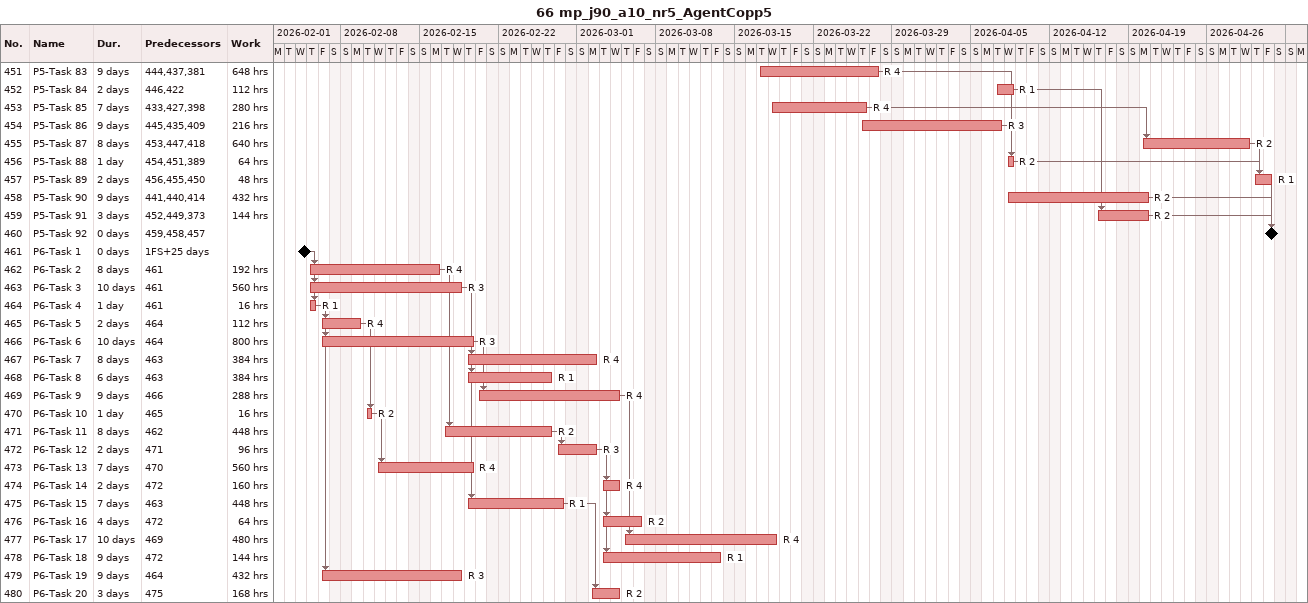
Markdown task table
66 mp_j90_a10_nr5_AgentCopp5

| ID | Task | Duration | Start | Finish | Predecessors | Resources | Work (h) |
|---|---|---|---|---|---|---|---|
| 451 | P5-Task 83 | 9d | 2026-03-17 | 2026-03-27 | 444, 437, 381 | R 4 | 648 |
| 452 | P5-Task 84 | 2d | 2026-04-07 | 2026-04-08 | 446, 422 | R 1 | 112 |
| 453 | P5-Task 85 | 7d | 2026-03-18 | 2026-03-26 | 433, 427, 398 | R 4 | 280 |
| 454 | P5-Task 86 | 9d | 2026-03-26 | 2026-04-07 | 445, 435, 409 | R 3 | 216 |
| 455 | P5-Task 87 | 8d | 2026-04-20 | 2026-04-29 | 453, 447, 418 | R 2 | 640 |
| 456 | P5-Task 88 | 1d | 2026-04-08 | 2026-04-08 | 454, 451, 389 | R 2 | 64 |
| 457 | P5-Task 89 | 2d | 2026-04-30 | 2026-05-01 | 456, 455, 450 | R 1 | 48 |
| 458 | P5-Task 90 | 9d | 2026-04-08 | 2026-04-20 | 441, 440, 414 | R 2 | 432 |
| 459 | P5-Task 91 | 3d | 2026-04-16 | 2026-04-20 | 452, 449, 373 | R 2 | 144 |
| 460 | P5-Task 92 | 0d | 2026-05-01 | 2026-05-01 | 459, 458, 457 |  |  |
| 461 | P6-Task 1 | 0d | 2026-02-04 | 2026-02-04 | 1FS+25d |  |  |
| 462 | P6-Task 2 | 8d | 2026-02-05 | 2026-02-16 | 461 | R 4 | 192 |
| 463 | P6-Task 3 | 10d | 2026-02-05 | 2026-02-18 | 461 | R 3 | 560 |
| 464 | P6-Task 4 | 1d | 2026-02-05 | 2026-02-05 | 461 | R 1 | 16 |
| 465 | P6-Task 5 | 2d | 2026-02-06 | 2026-02-09 | 464 | R 4 | 112 |
| 466 | P6-Task 6 | 10d | 2026-02-06 | 2026-02-19 | 464 | R 3 | 800 |
| 467 | P6-Task 7 | 8d | 2026-02-19 | 2026-03-02 | 463 | R 4 | 384 |
| 468 | P6-Task 8 | 6d | 2026-02-19 | 2026-02-26 | 463 | R 1 | 384 |
| 469 | P6-Task 9 | 9d | 2026-02-20 | 2026-03-04 | 466 | R 4 | 288 |
| 470 | P6-Task 10 | 1d | 2026-02-10 | 2026-02-10 | 465 | R 2 | 16 |
| 471 | P6-Task 11 | 8d | 2026-02-17 | 2026-02-26 | 462 | R 2 | 448 |
| 472 | P6-Task 12 | 2d | 2026-02-27 | 2026-03-02 | 471 | R 3 | 96 |
| 473 | P6-Task 13 | 7d | 2026-02-11 | 2026-02-19 | 470 | R 4 | 560 |
| 474 | P6-Task 14 | 2d | 2026-03-03 | 2026-03-04 | 472 | R 4 | 160 |
| 475 | P6-Task 15 | 7d | 2026-02-19 | 2026-02-27 | 463 | R 1 | 448 |
| 476 | P6-Task 16 | 4d | 2026-03-03 | 2026-03-06 | 472 | R 2 | 64 |
| 477 | P6-Task 17 | 10d | 2026-03-05 | 2026-03-18 | 469 | R 4 | 480 |
| 478 | P6-Task 18 | 9d | 2026-03-03 | 2026-03-13 | 472 | R 1 | 144 |
| 479 | P6-Task 19 | 9d | 2026-02-06 | 2026-02-18 | 464 | R 3 | 432 |
| 480 | P6-Task 20 | 3d | 2026-03-02 | 2026-03-04 | 475 | R 2 | 168 |
